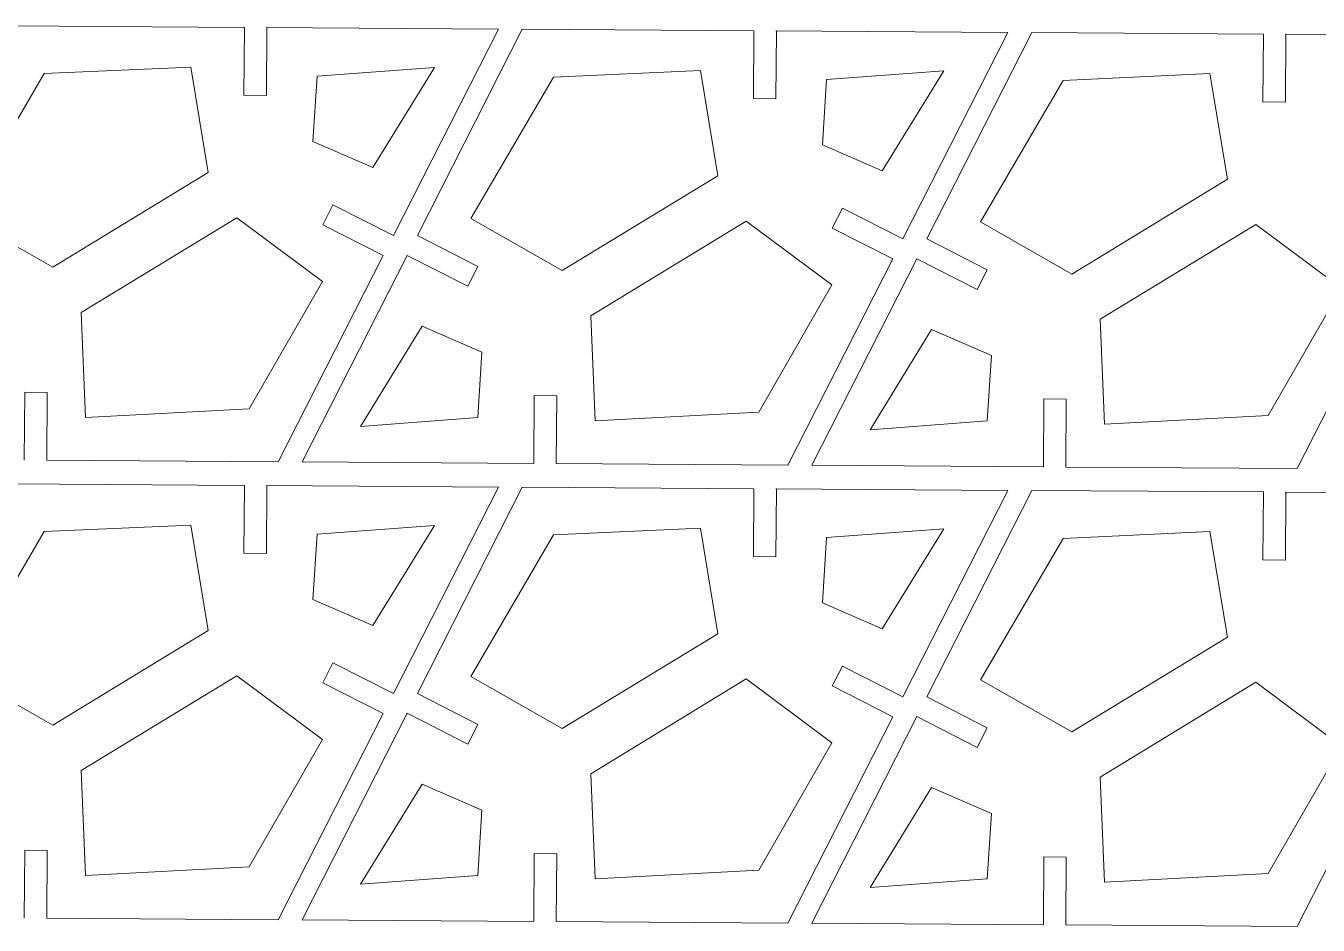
# Model space of a CAD drawing. Header units: inches. Extents: x -16.4 to 14.3, y -11.5 to 11.7.
# Drawn here: x -3.1 to 6.93, y -6.02 to 0.97 of the extents above; entities that cross this region are included whole.
import ezdxf

# ---------------------------------------------------------------- set-up
doc = ezdxf.new("R2010")
doc.units = ezdxf.units.IN
doc.header["$MEASUREMENT"] = 0
doc.layers.add('Inside Cut', color=7, linetype='Continuous')
doc.layers.add('Outside Cut', color=7, linetype='Continuous')

msp = doc.modelspace()

# ---------------------------------------------------------------- linework, layer by layer
at = {"layer": 'Inside Cut', "color": 1, "lineweight": 18}
for points, knots in [([(-2.894, -0.908), (-2.894, -0.908), (-1.687, -0.171), (-1.687, -0.171), (-1.687, -0.171), (-1.687, -0.171), (-1.822, 0.647), (-1.822, 0.647), (-1.822, 0.647), (-1.822, 0.647), (-2.962, 0.596), (-2.962, 0.596), (-2.962, 0.596), (-2.962, 0.596), (-3.604, -0.504), (-3.604, -0.504), (-3.604, -0.504), (-3.604, -0.504), (-2.894, -0.908), (-2.894, -0.908)], [0, 0, 0, 0, 0.166667, 0.166667, 0.166667, 0.166667, 0.333333, 0.333333, 0.333333, 0.333333, 0.5, 0.5, 0.5, 0.5, 0.666667, 0.666667, 0.666667, 0.666667, 1, 1, 1, 1]), ([(0.069, 0.645), (0.069, 0.645), (-0.842, 0.576), (-0.842, 0.576), (-0.842, 0.576), (-0.842, 0.576), (-0.874, 0.07), (-0.874, 0.07)], [0, 0, 0, 0, 0.333333, 0.333333, 0.333333, 0.333333, 1, 1, 1, 1]), ([(0.069, 0.645), (0.069, 0.645), (-0.41, -0.133), (-0.41, -0.133), (-0.41, -0.133), (-0.41, -0.133), (-0.874, 0.07), (-0.874, 0.07)], [0, 0, 0, 0, 0.333333, 0.333333, 0.333333, 0.333333, 1, 1, 1, 1]), ([(1.062, -0.934), (1.062, -0.934), (2.27, -0.197), (2.27, -0.197), (2.27, -0.197), (2.27, -0.197), (2.135, 0.621), (2.135, 0.621), (2.135, 0.621), (2.135, 0.621), (0.995, 0.57), (0.995, 0.57), (0.995, 0.57), (0.995, 0.57), (0.352, -0.53), (0.352, -0.53), (0.352, -0.53), (0.352, -0.53), (1.062, -0.934), (1.062, -0.934)], [0, 0, 0, 0, 0.166667, 0.166667, 0.166667, 0.166667, 0.333333, 0.333333, 0.333333, 0.333333, 0.5, 0.5, 0.5, 0.5, 0.666667, 0.666667, 0.666667, 0.666667, 1, 1, 1, 1]), ([(4.025, 0.619), (4.025, 0.619), (3.115, 0.55), (3.115, 0.55), (3.115, 0.55), (3.115, 0.55), (3.082, 0.044), (3.082, 0.044)], [0, 0, 0, 0, 0.333333, 0.333333, 0.333333, 0.333333, 1, 1, 1, 1]), ([(4.025, 0.619), (4.025, 0.619), (3.547, -0.159), (3.547, -0.159), (3.547, -0.159), (3.547, -0.159), (3.082, 0.044), (3.082, 0.044)], [0, 0, 0, 0, 0.333333, 0.333333, 0.333333, 0.333333, 1, 1, 1, 1]), ([(5.019, -0.96), (5.019, -0.96), (6.227, -0.223), (6.227, -0.223), (6.227, -0.223), (6.227, -0.223), (6.091, 0.596), (6.091, 0.596), (6.091, 0.596), (6.091, 0.596), (4.951, 0.544), (4.951, 0.544), (4.951, 0.544), (4.951, 0.544), (4.309, -0.556), (4.309, -0.556), (4.309, -0.556), (4.309, -0.556), (5.019, -0.96), (5.019, -0.96)], [0, 0, 0, 0, 0.166667, 0.166667, 0.166667, 0.166667, 0.333333, 0.333333, 0.333333, 0.333333, 0.5, 0.5, 0.5, 0.5, 0.666667, 0.666667, 0.666667, 0.666667, 1, 1, 1, 1]), ([(-2.674, -1.259), (-2.674, -1.259), (-1.466, -0.523), (-1.466, -0.523), (-1.466, -0.523), (-1.466, -0.523), (-0.8, -1.018), (-0.8, -1.018), (-0.8, -1.018), (-0.8, -1.018), (-1.368, -2.008), (-1.368, -2.008), (-1.368, -2.008), (-1.368, -2.008), (-2.64, -2.075), (-2.64, -2.075), (-2.64, -2.075), (-2.64, -2.075), (-2.674, -1.259), (-2.674, -1.259)], [0, 0, 0, 0, 0.166667, 0.166667, 0.166667, 0.166667, 0.333333, 0.333333, 0.333333, 0.333333, 0.5, 0.5, 0.5, 0.5, 0.666667, 0.666667, 0.666667, 0.666667, 1, 1, 1, 1]), ([(1.283, -1.285), (1.283, -1.285), (2.491, -0.549), (2.491, -0.549), (2.491, -0.549), (2.491, -0.549), (3.156, -1.044), (3.156, -1.044), (3.156, -1.044), (3.156, -1.044), (2.589, -2.034), (2.589, -2.034), (2.589, -2.034), (2.589, -2.034), (1.317, -2.101), (1.317, -2.101), (1.317, -2.101), (1.317, -2.101), (1.283, -1.285), (1.283, -1.285)], [0, 0, 0, 0, 0.166667, 0.166667, 0.166667, 0.166667, 0.333333, 0.333333, 0.333333, 0.333333, 0.5, 0.5, 0.5, 0.5, 0.666667, 0.666667, 0.666667, 0.666667, 1, 1, 1, 1]), ([(5.239, -1.311), (5.239, -1.311), (6.447, -0.575), (6.447, -0.575), (6.447, -0.575), (6.447, -0.575), (7.113, -1.07), (7.113, -1.07), (7.113, -1.07), (7.113, -1.07), (6.545, -2.059), (6.545, -2.059), (6.545, -2.059), (6.545, -2.059), (5.273, -2.127), (5.273, -2.127), (5.273, -2.127), (5.273, -2.127), (5.239, -1.311), (5.239, -1.311)], [0, 0, 0, 0, 0.166667, 0.166667, 0.166667, 0.166667, 0.333333, 0.333333, 0.333333, 0.333333, 0.5, 0.5, 0.5, 0.5, 0.666667, 0.666667, 0.666667, 0.666667, 1, 1, 1, 1]), ([(-0.505, -2.144), (-0.505, -2.144), (-0.026, -1.366), (-0.026, -1.366), (-0.026, -1.366), (-0.026, -1.366), (0.438, -1.568), (0.438, -1.568)], [0, 0, 0, 0, 0.333333, 0.333333, 0.333333, 0.333333, 1, 1, 1, 1]), ([(3.452, -2.169), (3.452, -2.169), (3.93, -1.392), (3.93, -1.392), (3.93, -1.392), (3.93, -1.392), (4.395, -1.594), (4.395, -1.594)], [0, 0, 0, 0, 0.333333, 0.333333, 0.333333, 0.333333, 1, 1, 1, 1]), ([(-0.505, -2.144), (-0.505, -2.144), (0.406, -2.074), (0.406, -2.074), (0.406, -2.074), (0.406, -2.074), (0.438, -1.568), (0.438, -1.568)], [0, 0, 0, 0, 0.333333, 0.333333, 0.333333, 0.333333, 1, 1, 1, 1]), ([(3.452, -2.169), (3.452, -2.169), (4.362, -2.1), (4.362, -2.1), (4.362, -2.1), (4.362, -2.1), (4.395, -1.594), (4.395, -1.594)], [0, 0, 0, 0, 0.333333, 0.333333, 0.333333, 0.333333, 1, 1, 1, 1]), ([(-2.894, -4.465), (-2.894, -4.465), (-1.687, -3.728), (-1.687, -3.728), (-1.687, -3.728), (-1.687, -3.728), (-1.822, -2.91), (-1.822, -2.91), (-1.822, -2.91), (-1.822, -2.91), (-2.962, -2.961), (-2.962, -2.961), (-2.962, -2.961), (-2.962, -2.961), (-3.604, -4.061), (-3.604, -4.061), (-3.604, -4.061), (-3.604, -4.061), (-2.894, -4.465), (-2.894, -4.465)], [0, 0, 0, 0, 0.166667, 0.166667, 0.166667, 0.166667, 0.333333, 0.333333, 0.333333, 0.333333, 0.5, 0.5, 0.5, 0.5, 0.666667, 0.666667, 0.666667, 0.666667, 1, 1, 1, 1]), ([(0.069, -2.912), (0.069, -2.912), (-0.842, -2.981), (-0.842, -2.981), (-0.842, -2.981), (-0.842, -2.981), (-0.874, -3.487), (-0.874, -3.487)], [0, 0, 0, 0, 0.333333, 0.333333, 0.333333, 0.333333, 1, 1, 1, 1]), ([(0.069, -2.912), (0.069, -2.912), (-0.41, -3.69), (-0.41, -3.69), (-0.41, -3.69), (-0.41, -3.69), (-0.874, -3.487), (-0.874, -3.487)], [0, 0, 0, 0, 0.333333, 0.333333, 0.333333, 0.333333, 1, 1, 1, 1]), ([(1.062, -4.491), (1.062, -4.491), (2.27, -3.754), (2.27, -3.754), (2.27, -3.754), (2.27, -3.754), (2.135, -2.935), (2.135, -2.935), (2.135, -2.935), (2.135, -2.935), (0.995, -2.987), (0.995, -2.987), (0.995, -2.987), (0.995, -2.987), (0.352, -4.087), (0.352, -4.087), (0.352, -4.087), (0.352, -4.087), (1.062, -4.491), (1.062, -4.491)], [0, 0, 0, 0, 0.166667, 0.166667, 0.166667, 0.166667, 0.333333, 0.333333, 0.333333, 0.333333, 0.5, 0.5, 0.5, 0.5, 0.666667, 0.666667, 0.666667, 0.666667, 1, 1, 1, 1]), ([(4.025, -2.938), (4.025, -2.938), (3.115, -3.007), (3.115, -3.007), (3.115, -3.007), (3.115, -3.007), (3.082, -3.513), (3.082, -3.513)], [0, 0, 0, 0, 0.333333, 0.333333, 0.333333, 0.333333, 1, 1, 1, 1]), ([(4.025, -2.938), (4.025, -2.938), (3.547, -3.716), (3.547, -3.716), (3.547, -3.716), (3.547, -3.716), (3.082, -3.513), (3.082, -3.513)], [0, 0, 0, 0, 0.333333, 0.333333, 0.333333, 0.333333, 1, 1, 1, 1]), ([(5.019, -4.516), (5.019, -4.516), (6.227, -3.78), (6.227, -3.78), (6.227, -3.78), (6.227, -3.78), (6.091, -2.961), (6.091, -2.961), (6.091, -2.961), (6.091, -2.961), (4.951, -3.013), (4.951, -3.013), (4.951, -3.013), (4.951, -3.013), (4.309, -4.113), (4.309, -4.113), (4.309, -4.113), (4.309, -4.113), (5.019, -4.516), (5.019, -4.516)], [0, 0, 0, 0, 0.166667, 0.166667, 0.166667, 0.166667, 0.333333, 0.333333, 0.333333, 0.333333, 0.5, 0.5, 0.5, 0.5, 0.666667, 0.666667, 0.666667, 0.666667, 1, 1, 1, 1]), ([(-2.674, -4.816), (-2.674, -4.816), (-1.466, -4.08), (-1.466, -4.08), (-1.466, -4.08), (-1.466, -4.08), (-0.8, -4.575), (-0.8, -4.575), (-0.8, -4.575), (-0.8, -4.575), (-1.368, -5.565), (-1.368, -5.565), (-1.368, -5.565), (-1.368, -5.565), (-2.64, -5.632), (-2.64, -5.632), (-2.64, -5.632), (-2.64, -5.632), (-2.674, -4.816), (-2.674, -4.816)], [0, 0, 0, 0, 0.166667, 0.166667, 0.166667, 0.166667, 0.333333, 0.333333, 0.333333, 0.333333, 0.5, 0.5, 0.5, 0.5, 0.666667, 0.666667, 0.666667, 0.666667, 1, 1, 1, 1]), ([(1.283, -4.842), (1.283, -4.842), (2.491, -4.105), (2.491, -4.105), (2.491, -4.105), (2.491, -4.105), (3.156, -4.601), (3.156, -4.601), (3.156, -4.601), (3.156, -4.601), (2.589, -5.59), (2.589, -5.59), (2.589, -5.59), (2.589, -5.59), (1.317, -5.658), (1.317, -5.658), (1.317, -5.658), (1.317, -5.658), (1.283, -4.842), (1.283, -4.842)], [0, 0, 0, 0, 0.166667, 0.166667, 0.166667, 0.166667, 0.333333, 0.333333, 0.333333, 0.333333, 0.5, 0.5, 0.5, 0.5, 0.666667, 0.666667, 0.666667, 0.666667, 1, 1, 1, 1]), ([(5.239, -4.868), (5.239, -4.868), (6.447, -4.131), (6.447, -4.131), (6.447, -4.131), (6.447, -4.131), (7.113, -4.626), (7.113, -4.626), (7.113, -4.626), (7.113, -4.626), (6.545, -5.616), (6.545, -5.616), (6.545, -5.616), (6.545, -5.616), (5.273, -5.684), (5.273, -5.684), (5.273, -5.684), (5.273, -5.684), (5.239, -4.868), (5.239, -4.868)], [0, 0, 0, 0, 0.166667, 0.166667, 0.166667, 0.166667, 0.333333, 0.333333, 0.333333, 0.333333, 0.5, 0.5, 0.5, 0.5, 0.666667, 0.666667, 0.666667, 0.666667, 1, 1, 1, 1]), ([(-0.505, -5.7), (-0.505, -5.7), (-0.026, -4.923), (-0.026, -4.923), (-0.026, -4.923), (-0.026, -4.923), (0.438, -5.125), (0.438, -5.125)], [0, 0, 0, 0, 0.333333, 0.333333, 0.333333, 0.333333, 1, 1, 1, 1]), ([(3.452, -5.726), (3.452, -5.726), (3.93, -4.948), (3.93, -4.948), (3.93, -4.948), (3.93, -4.948), (4.395, -5.151), (4.395, -5.151)], [0, 0, 0, 0, 0.333333, 0.333333, 0.333333, 0.333333, 1, 1, 1, 1]), ([(-0.505, -5.7), (-0.505, -5.7), (0.406, -5.631), (0.406, -5.631), (0.406, -5.631), (0.406, -5.631), (0.438, -5.125), (0.438, -5.125)], [0, 0, 0, 0, 0.333333, 0.333333, 0.333333, 0.333333, 1, 1, 1, 1]), ([(3.452, -5.726), (3.452, -5.726), (4.362, -5.657), (4.362, -5.657), (4.362, -5.657), (4.362, -5.657), (4.395, -5.151), (4.395, -5.151)], [0, 0, 0, 0, 0.333333, 0.333333, 0.333333, 0.333333, 1, 1, 1, 1])]:
    msp.add_open_spline(points, degree=3, knots=knots, dxfattribs=at)
at = {"layer": 'Outside Cut', "lineweight": 18}
for points, knots in [([(-1.406, 0.955), (-1.406, 0.955), (-3.204, 0.967), (-3.204, 0.967), (-3.204, 0.967), (-3.204, 0.967), (-4.02, -0.635), (-4.02, -0.635)], [0, 0, 0, 0, 0.333333, 0.333333, 0.333333, 0.333333, 1, 1, 1, 1]), ([(-1.406, 0.955), (-1.406, 0.955), (-1.41, 0.428), (-1.41, 0.428), (-1.41, 0.428), (-1.41, 0.428), (-1.235, 0.427), (-1.235, 0.427), (-1.235, 0.427), (-1.235, 0.427), (-1.232, 0.954), (-1.232, 0.954), (-1.232, 0.954), (-1.232, 0.954), (-1.232, 0.954), (-1.232, 0.954)], [0, 0, 0, 0, 0.2, 0.2, 0.2, 0.2, 0.4, 0.4, 0.4, 0.4, 0.6, 0.6, 0.6, 0.6, 1, 1, 1, 1]), ([(-0.249, -0.662), (-0.249, -0.662), (0.566, 0.942), (0.566, 0.942), (0.566, 0.942), (0.566, 0.942), (-1.237, 0.954), (-1.237, 0.954)], [0, 0, 0, 0, 0.333333, 0.333333, 0.333333, 0.333333, 1, 1, 1, 1]), ([(2.55, 0.929), (2.55, 0.929), (0.752, 0.942), (0.752, 0.942), (0.752, 0.942), (0.752, 0.942), (-0.063, -0.661), (-0.063, -0.661)], [0, 0, 0, 0, 0.333333, 0.333333, 0.333333, 0.333333, 1, 1, 1, 1]), ([(2.55, 0.929), (2.55, 0.929), (2.547, 0.402), (2.547, 0.402), (2.547, 0.402), (2.547, 0.402), (2.721, 0.401), (2.721, 0.401), (2.721, 0.401), (2.721, 0.401), (2.725, 0.928), (2.725, 0.928), (2.725, 0.928), (2.725, 0.928), (2.724, 0.928), (2.724, 0.928)], [0, 0, 0, 0, 0.2, 0.2, 0.2, 0.2, 0.4, 0.4, 0.4, 0.4, 0.6, 0.6, 0.6, 0.6, 1, 1, 1, 1]), ([(3.707, -0.687), (3.707, -0.687), (4.523, 0.916), (4.523, 0.916), (4.523, 0.916), (4.523, 0.916), (2.72, 0.928), (2.72, 0.928)], [0, 0, 0, 0, 0.333333, 0.333333, 0.333333, 0.333333, 1, 1, 1, 1]), ([(6.507, 0.903), (6.507, 0.903), (4.709, 0.916), (4.709, 0.916), (4.709, 0.916), (4.709, 0.916), (3.894, -0.687), (3.894, -0.687)], [0, 0, 0, 0, 0.333333, 0.333333, 0.333333, 0.333333, 1, 1, 1, 1]), ([(6.507, 0.903), (6.507, 0.903), (6.503, 0.376), (6.503, 0.376), (6.503, 0.376), (6.503, 0.376), (6.678, 0.375), (6.678, 0.375), (6.678, 0.375), (6.678, 0.375), (6.681, 0.902), (6.681, 0.902), (6.681, 0.902), (6.681, 0.902), (6.681, 0.902), (6.681, 0.902)], [0, 0, 0, 0, 0.2, 0.2, 0.2, 0.2, 0.4, 0.4, 0.4, 0.4, 0.6, 0.6, 0.6, 0.6, 1, 1, 1, 1]), ([(7.664, -0.713), (7.664, -0.713), (8.479, 0.89), (8.479, 0.89), (8.479, 0.89), (8.479, 0.89), (6.676, 0.902), (6.676, 0.902)], [0, 0, 0, 0, 0.333333, 0.333333, 0.333333, 0.333333, 1, 1, 1, 1]), ([(-0.249, -0.662), (-0.249, -0.662), (-0.719, -0.422), (-0.719, -0.422), (-0.719, -0.422), (-0.719, -0.422), (-0.798, -0.577), (-0.798, -0.577), (-0.798, -0.577), (-0.798, -0.577), (-0.328, -0.816), (-0.328, -0.816)], [0, 0, 0, 0, 0.25, 0.25, 0.25, 0.25, 0.5, 0.5, 0.5, 0.5, 1, 1, 1, 1]), ([(3.707, -0.687), (3.707, -0.687), (3.238, -0.448), (3.238, -0.448), (3.238, -0.448), (3.238, -0.448), (3.159, -0.603), (3.159, -0.603), (3.159, -0.603), (3.159, -0.603), (3.629, -0.842), (3.629, -0.842)], [0, 0, 0, 0, 0.25, 0.25, 0.25, 0.25, 0.5, 0.5, 0.5, 0.5, 1, 1, 1, 1]), ([(-0.141, -0.816), (-0.141, -0.816), (0.328, -1.055), (0.328, -1.055), (0.328, -1.055), (0.328, -1.055), (0.407, -0.901), (0.407, -0.901), (0.407, -0.901), (0.407, -0.901), (-0.063, -0.662), (-0.063, -0.662), (-0.063, -0.662), (-0.063, -0.662), (-0.061, -0.661), (-0.061, -0.661)], [0, 0, 0, 0, 0.2, 0.2, 0.2, 0.2, 0.4, 0.4, 0.4, 0.4, 0.6, 0.6, 0.6, 0.6, 1, 1, 1, 1]), ([(3.815, -0.841), (3.815, -0.841), (4.285, -1.081), (4.285, -1.081), (4.285, -1.081), (4.285, -1.081), (4.363, -0.927), (4.363, -0.927), (4.363, -0.927), (4.363, -0.927), (3.894, -0.688), (3.894, -0.688), (3.894, -0.688), (3.894, -0.688), (3.895, -0.687), (3.895, -0.687)], [0, 0, 0, 0, 0.2, 0.2, 0.2, 0.2, 0.4, 0.4, 0.4, 0.4, 0.6, 0.6, 0.6, 0.6, 1, 1, 1, 1]), ([(-2.941, -2.407), (-2.941, -2.407), (-1.143, -2.419), (-1.143, -2.419), (-1.143, -2.419), (-1.143, -2.419), (-0.328, -0.816), (-0.328, -0.816)], [0, 0, 0, 0, 0.333333, 0.333333, 0.333333, 0.333333, 1, 1, 1, 1]), ([(-0.141, -0.816), (-0.141, -0.816), (-0.957, -2.419), (-0.957, -2.419), (-0.957, -2.419), (-0.957, -2.419), (0.841, -2.432), (0.841, -2.432)], [0, 0, 0, 0, 0.333333, 0.333333, 0.333333, 0.333333, 1, 1, 1, 1]), ([(1.016, -2.433), (1.016, -2.433), (2.813, -2.445), (2.813, -2.445), (2.813, -2.445), (2.813, -2.445), (3.629, -0.842), (3.629, -0.842)], [0, 0, 0, 0, 0.333333, 0.333333, 0.333333, 0.333333, 1, 1, 1, 1]), ([(3.815, -0.841), (3.815, -0.841), (3, -2.445), (3, -2.445), (3, -2.445), (3, -2.445), (4.798, -2.457), (4.798, -2.457)], [0, 0, 0, 0, 0.333333, 0.333333, 0.333333, 0.333333, 1, 1, 1, 1]), ([(4.972, -2.459), (4.972, -2.459), (6.77, -2.471), (6.77, -2.471), (6.77, -2.471), (6.77, -2.471), (7.586, -0.868), (7.586, -0.868)], [0, 0, 0, 0, 0.333333, 0.333333, 0.333333, 0.333333, 1, 1, 1, 1]), ([(-2.941, -2.407), (-2.941, -2.407), (-2.938, -1.88), (-2.938, -1.88), (-2.938, -1.88), (-2.938, -1.88), (-3.112, -1.879), (-3.112, -1.879), (-3.112, -1.879), (-3.112, -1.879), (-3.116, -2.406), (-3.116, -2.406), (-3.116, -2.406), (-3.116, -2.406), (-3.115, -2.406), (-3.115, -2.406)], [0, 0, 0, 0, 0.2, 0.2, 0.2, 0.2, 0.4, 0.4, 0.4, 0.4, 0.6, 0.6, 0.6, 0.6, 1, 1, 1, 1]), ([(1.016, -2.433), (1.016, -2.433), (1.019, -1.906), (1.019, -1.906), (1.019, -1.906), (1.019, -1.906), (0.844, -1.904), (0.844, -1.904), (0.844, -1.904), (0.844, -1.904), (0.841, -2.432), (0.841, -2.432), (0.841, -2.432), (0.841, -2.432), (0.841, -2.432), (0.841, -2.432)], [0, 0, 0, 0, 0.2, 0.2, 0.2, 0.2, 0.4, 0.4, 0.4, 0.4, 0.6, 0.6, 0.6, 0.6, 1, 1, 1, 1]), ([(4.972, -2.459), (4.972, -2.459), (4.975, -1.932), (4.975, -1.932), (4.975, -1.932), (4.975, -1.932), (4.801, -1.93), (4.801, -1.93), (4.801, -1.93), (4.801, -1.93), (4.798, -2.457), (4.798, -2.457), (4.798, -2.457), (4.798, -2.457), (4.798, -2.457), (4.798, -2.457)], [0, 0, 0, 0, 0.2, 0.2, 0.2, 0.2, 0.4, 0.4, 0.4, 0.4, 0.6, 0.6, 0.6, 0.6, 1, 1, 1, 1]), ([(-1.406, -2.602), (-1.406, -2.602), (-3.204, -2.589), (-3.204, -2.589), (-3.204, -2.589), (-3.204, -2.589), (-4.02, -4.192), (-4.02, -4.192)], [0, 0, 0, 0, 0.333333, 0.333333, 0.333333, 0.333333, 1, 1, 1, 1]), ([(-1.406, -2.602), (-1.406, -2.602), (-1.41, -3.129), (-1.41, -3.129), (-1.41, -3.129), (-1.41, -3.129), (-1.235, -3.13), (-1.235, -3.13), (-1.235, -3.13), (-1.235, -3.13), (-1.232, -2.603), (-1.232, -2.603), (-1.232, -2.603), (-1.232, -2.603), (-1.232, -2.603), (-1.232, -2.603)], [0, 0, 0, 0, 0.2, 0.2, 0.2, 0.2, 0.4, 0.4, 0.4, 0.4, 0.6, 0.6, 0.6, 0.6, 1, 1, 1, 1]), ([(-0.249, -4.218), (-0.249, -4.218), (0.566, -2.615), (0.566, -2.615), (0.566, -2.615), (0.566, -2.615), (-1.237, -2.603), (-1.237, -2.603)], [0, 0, 0, 0, 0.333333, 0.333333, 0.333333, 0.333333, 1, 1, 1, 1]), ([(2.55, -2.628), (2.55, -2.628), (0.752, -2.615), (0.752, -2.615), (0.752, -2.615), (0.752, -2.615), (-0.063, -4.218), (-0.063, -4.218)], [0, 0, 0, 0, 0.333333, 0.333333, 0.333333, 0.333333, 1, 1, 1, 1]), ([(2.55, -2.628), (2.55, -2.628), (2.547, -3.155), (2.547, -3.155), (2.547, -3.155), (2.547, -3.155), (2.721, -3.156), (2.721, -3.156), (2.721, -3.156), (2.721, -3.156), (2.725, -2.629), (2.725, -2.629), (2.725, -2.629), (2.725, -2.629), (2.724, -2.629), (2.724, -2.629)], [0, 0, 0, 0, 0.2, 0.2, 0.2, 0.2, 0.4, 0.4, 0.4, 0.4, 0.6, 0.6, 0.6, 0.6, 1, 1, 1, 1]), ([(3.707, -4.244), (3.707, -4.244), (4.523, -2.641), (4.523, -2.641), (4.523, -2.641), (4.523, -2.641), (2.72, -2.629), (2.72, -2.629)], [0, 0, 0, 0, 0.333333, 0.333333, 0.333333, 0.333333, 1, 1, 1, 1]), ([(6.507, -2.653), (6.507, -2.653), (4.709, -2.641), (4.709, -2.641), (4.709, -2.641), (4.709, -2.641), (3.894, -4.244), (3.894, -4.244)], [0, 0, 0, 0, 0.333333, 0.333333, 0.333333, 0.333333, 1, 1, 1, 1]), ([(6.507, -2.653), (6.507, -2.653), (6.503, -3.18), (6.503, -3.18), (6.503, -3.18), (6.503, -3.18), (6.678, -3.182), (6.678, -3.182), (6.678, -3.182), (6.678, -3.182), (6.681, -2.655), (6.681, -2.655), (6.681, -2.655), (6.681, -2.655), (6.681, -2.655), (6.681, -2.655)], [0, 0, 0, 0, 0.2, 0.2, 0.2, 0.2, 0.4, 0.4, 0.4, 0.4, 0.6, 0.6, 0.6, 0.6, 1, 1, 1, 1]), ([(7.664, -4.27), (7.664, -4.27), (8.479, -2.667), (8.479, -2.667), (8.479, -2.667), (8.479, -2.667), (6.676, -2.654), (6.676, -2.654)], [0, 0, 0, 0, 0.333333, 0.333333, 0.333333, 0.333333, 1, 1, 1, 1]), ([(-0.249, -4.218), (-0.249, -4.218), (-0.719, -3.979), (-0.719, -3.979), (-0.719, -3.979), (-0.719, -3.979), (-0.798, -4.134), (-0.798, -4.134), (-0.798, -4.134), (-0.798, -4.134), (-0.328, -4.373), (-0.328, -4.373)], [0, 0, 0, 0, 0.25, 0.25, 0.25, 0.25, 0.5, 0.5, 0.5, 0.5, 1, 1, 1, 1]), ([(3.707, -4.244), (3.707, -4.244), (3.238, -4.005), (3.238, -4.005), (3.238, -4.005), (3.238, -4.005), (3.159, -4.159), (3.159, -4.159), (3.159, -4.159), (3.159, -4.159), (3.629, -4.399), (3.629, -4.399)], [0, 0, 0, 0, 0.25, 0.25, 0.25, 0.25, 0.5, 0.5, 0.5, 0.5, 1, 1, 1, 1]), ([(-0.141, -4.372), (-0.141, -4.372), (0.328, -4.612), (0.328, -4.612), (0.328, -4.612), (0.328, -4.612), (0.407, -4.458), (0.407, -4.458), (0.407, -4.458), (0.407, -4.458), (-0.063, -4.219), (-0.063, -4.219), (-0.063, -4.219), (-0.063, -4.219), (-0.061, -4.218), (-0.061, -4.218)], [0, 0, 0, 0, 0.2, 0.2, 0.2, 0.2, 0.4, 0.4, 0.4, 0.4, 0.6, 0.6, 0.6, 0.6, 1, 1, 1, 1]), ([(3.815, -4.398), (3.815, -4.398), (4.285, -4.638), (4.285, -4.638), (4.285, -4.638), (4.285, -4.638), (4.363, -4.484), (4.363, -4.484), (4.363, -4.484), (4.363, -4.484), (3.894, -4.244), (3.894, -4.244), (3.894, -4.244), (3.894, -4.244), (3.895, -4.243), (3.895, -4.243)], [0, 0, 0, 0, 0.2, 0.2, 0.2, 0.2, 0.4, 0.4, 0.4, 0.4, 0.6, 0.6, 0.6, 0.6, 1, 1, 1, 1]), ([(-2.941, -5.964), (-2.941, -5.964), (-1.143, -5.976), (-1.143, -5.976), (-1.143, -5.976), (-1.143, -5.976), (-0.328, -4.373), (-0.328, -4.373)], [0, 0, 0, 0, 0.333333, 0.333333, 0.333333, 0.333333, 1, 1, 1, 1]), ([(-0.141, -4.372), (-0.141, -4.372), (-0.957, -5.976), (-0.957, -5.976), (-0.957, -5.976), (-0.957, -5.976), (0.841, -5.988), (0.841, -5.988)], [0, 0, 0, 0, 0.333333, 0.333333, 0.333333, 0.333333, 1, 1, 1, 1]), ([(1.016, -5.99), (1.016, -5.99), (2.813, -6.002), (2.813, -6.002), (2.813, -6.002), (2.813, -6.002), (3.629, -4.399), (3.629, -4.399)], [0, 0, 0, 0, 0.333333, 0.333333, 0.333333, 0.333333, 1, 1, 1, 1]), ([(3.815, -4.398), (3.815, -4.398), (3, -6.002), (3, -6.002), (3, -6.002), (3, -6.002), (4.798, -6.014), (4.798, -6.014)], [0, 0, 0, 0, 0.333333, 0.333333, 0.333333, 0.333333, 1, 1, 1, 1]), ([(4.972, -6.015), (4.972, -6.015), (6.77, -6.028), (6.77, -6.028), (6.77, -6.028), (6.77, -6.028), (7.586, -4.424), (7.586, -4.424)], [0, 0, 0, 0, 0.333333, 0.333333, 0.333333, 0.333333, 1, 1, 1, 1]), ([(-2.941, -5.964), (-2.941, -5.964), (-2.938, -5.437), (-2.938, -5.437), (-2.938, -5.437), (-2.938, -5.437), (-3.112, -5.435), (-3.112, -5.435), (-3.112, -5.435), (-3.112, -5.435), (-3.116, -5.963), (-3.116, -5.963), (-3.116, -5.963), (-3.116, -5.963), (-3.115, -5.963), (-3.115, -5.963)], [0, 0, 0, 0, 0.2, 0.2, 0.2, 0.2, 0.4, 0.4, 0.4, 0.4, 0.6, 0.6, 0.6, 0.6, 1, 1, 1, 1]), ([(1.016, -5.99), (1.016, -5.99), (1.019, -5.463), (1.019, -5.463), (1.019, -5.463), (1.019, -5.463), (0.844, -5.461), (0.844, -5.461), (0.844, -5.461), (0.844, -5.461), (0.841, -5.988), (0.841, -5.988), (0.841, -5.988), (0.841, -5.988), (0.841, -5.988), (0.841, -5.988)], [0, 0, 0, 0, 0.2, 0.2, 0.2, 0.2, 0.4, 0.4, 0.4, 0.4, 0.6, 0.6, 0.6, 0.6, 1, 1, 1, 1]), ([(4.972, -6.015), (4.972, -6.015), (4.975, -5.488), (4.975, -5.488), (4.975, -5.488), (4.975, -5.488), (4.801, -5.487), (4.801, -5.487), (4.801, -5.487), (4.801, -5.487), (4.798, -6.014), (4.798, -6.014), (4.798, -6.014), (4.798, -6.014), (4.798, -6.014), (4.798, -6.014)], [0, 0, 0, 0, 0.2, 0.2, 0.2, 0.2, 0.4, 0.4, 0.4, 0.4, 0.6, 0.6, 0.6, 0.6, 1, 1, 1, 1])]:
    msp.add_open_spline(points, degree=3, knots=knots, dxfattribs=at)

doc.saveas('drawing.dxf')
